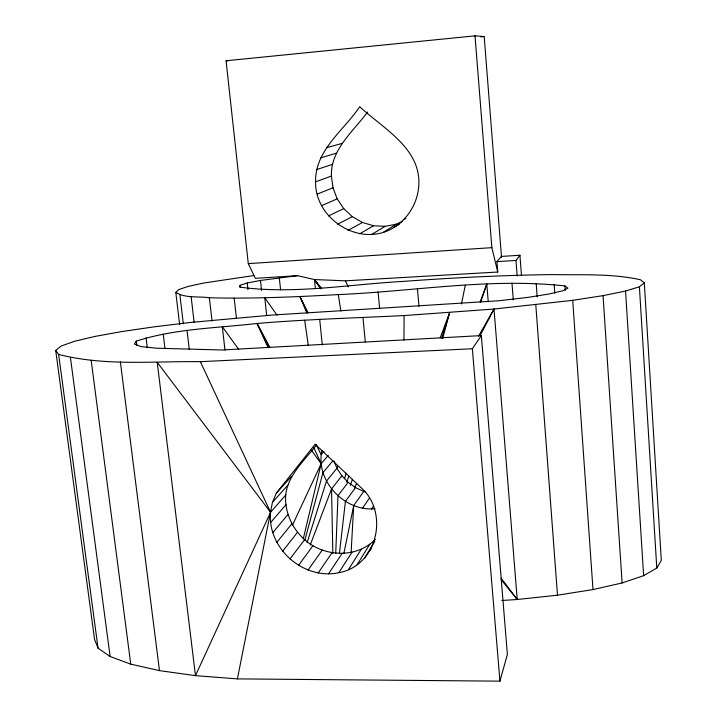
<?xml version="1.0" encoding="UTF-8"?>
<svg xmlns="http://www.w3.org/2000/svg" width="717" height="717" viewBox="0 0 717 717"><rect width="100%" height="100%" fill="white"/><g stroke="black" fill="none" stroke-linecap="round" stroke-linejoin="round"><path stroke-width="1.08" d="M403.949 340.154L404.083 315.57L494.013 309.045L572.713 300.315L603.051 295.637L625.547 291.048L639.394 286.764L644.314 282.946L640.469 279.747C611.637 273.365 581.765 275.131 552.44 274.593C502.599 275.211 452.794 277.748 403.079 281.405C348.847 284.38 293.845 294.535 239.648 287.096L240.159 285.232L247.231 282.982L260.468 280.455L297.519 275.678L314.467 279.549L345.424 280.831L497.75 272.03L496.935 261.651L501.362 256.426L519.933 255.243L521.456 275.301M335.717 553.47L337.994 495.698L348.139 482.317L341.866 475.792L336.936 468.255L333.952 461.031M351.142 552.215L353.705 505.593L363.734 491.432L365.67 491.925M315.579 181.84C314.862 150.382 343.846 130.413 359.728 106.708C383.21 128.648 421.748 148.562 418.746 186.33C417.393 202.777 408.475 218.174 394.52 227.101C361.61 248.539 315.005 220.244 315.579 181.84L331.406 176.086C330.501 149.495 353.302 131.587 367.561 112.04M339.419 553.524L345.433 501.371L355.524 487.596L363.734 491.432M55.702 350.434L94.545 639.367L98.05 648.159L110.122 656.539L130.745 664.148L159.479 670.628L195.472 675.647L237.399 678.891L272.451 502.393L276.287 493.197L315.175 444.199L364.684 491.091C388.381 517.764 375.439 566.412 338.8 572.686C303.569 580.394 267.127 548.218 270.56 512.279L200.366 361.673C153.277 361.099 104.709 366.27 58.642 354.431L55.702 350.434L61.286 345.97L74.801 341.211L95.46 336.327L122.365 331.469L154.513 326.791L190.847 322.417L271.6 315.104L498.826 300.755L527.802 297.403L549.159 293.97L562.675 290.833L567.945 288.117L564.978 285.94C489.505 277.649 413.736 291.434 338.307 294.588C295.377 296.937 252.366 298.899 209.364 297.761C198.34 296.139 185.685 298.478 175.799 292.419L178.73 289.578L188.293 286.388L203.933 282.982L253.764 275.579M375.403 539.265C356.86 558.633 323.967 557.037 304.608 539.686C294.499 530.643 287.66 518.167 285.984 504.66C282.184 480.014 302.834 462.68 316.331 445.123M321.987 450.312C315.166 480.722 344.33 511.651 374.857 508.765M343.864 553.434L353.705 505.593M461.443 303.945L465.279 285.321M303.282 538.826L321.153 463.702L328.234 455.447M344.635 478.615L345.997 473.193M304.779 540.546L322.964 472.628L332.822 460.843M442.694 338.576L449.631 312.657L440.229 337.797M237.399 678.891L499.928 681.15L507.385 654.37L481.34 335.583L222.162 349.995L156.378 348.202L140.846 346.571L134.42 344.079L136.266 341.113C175.181 328.574 216.767 328.135 257.098 323.475C306.007 319.316 355.076 318.007 404.083 315.57M346.929 482.218L348.829 475.837M441.672 338.137L449.631 312.657M307.109 542.652L326.477 481.143L336.936 468.255M480.704 302.072L486.798 284.084L488.232 301.875M350.246 485.427L352.522 479.144M480.184 301.812L486.798 284.084M310.237 544.983L331.55 488.931L341.866 475.792M354.404 488.367L356.663 483.285M270.56 512.279L195.472 675.647L157.229 362.354L270.56 512.279L285.904 494.811M292.375 525.328L321.153 463.702L313.732 447.444M480.031 335.717L494.013 309.045L517.217 599.502L501.837 600.505M336.865 468.12L337.931 466.167M478.499 336.291L494.013 309.045M501.129 579.578L517.217 599.502L557.485 595.182L592.995 589.58L622.123 582.957L643.642 575.661L656.79 568.034L661.298 560.434L644.314 282.946M370.456 550.029L371.63 548.12M364.586 558.086L374.749 541.505M357.147 564.7L369.784 544.293M348.435 569.621L361.341 549.159M338.8 572.686L351.993 552.242M328.601 573.788L342.099 553.443M371.531 509.097L373.36 506.336M499.928 681.15L472.36 348.758L481.34 335.583M318.24 572.892L332.052 552.717M362.515 508.201L369.354 498.207M308.095 570.042L322.211 550.1M298.55 565.354L312.944 545.7M289.946 559.009L304.608 539.686M517.172 276.036L515.971 260.432L519.933 255.243M282.623 551.239L297.51 532.274M276.834 542.339L291.909 523.751M272.801 532.632L288.019 514.43M270.685 522.487L285.984 504.66M323.959 451.45L321.117 454.686L316.233 444.674M272.451 502.393L287.768 485.239M276.287 493.197L291.523 476.321M394.52 227.101L399.844 223.767M383.568 232.147L396.447 224.152L402.174 221.517M404.003 219.536L405.849 218.389M371.747 234.414L385.119 226.339L396.447 224.152M359.692 233.796L373.575 225.765L385.119 226.339M348.068 230.345L362.443 222.476L373.575 225.765M337.501 224.26L352.325 216.668L362.443 222.476M328.538 215.871L343.757 208.647L352.325 216.668M321.673 205.627L337.196 198.851L343.757 208.647M317.272 194.074L333.002 187.8L331.406 176.086M316.69 169.57L332.491 164.345M320.562 157.928L336.228 153.214M327.006 147.568L342.421 143.301M297.519 275.678L255.377 278.33L248.279 263.623L226.07 60.766L475.004 35.85L484.19 36.549L501.533 257.484M480.856 36.881L484.19 36.549M248.279 263.623L491.853 247.661L497.75 272.03M496.935 261.651L515.971 260.432M200.366 361.673L472.36 348.758M226.07 60.766L228.266 60.721M348.139 482.317L355.524 487.596M321.386 288.234L314.467 279.549L315.363 288.44M501.093 578.099L517.217 599.502M321.001 288.566L314.467 279.549L320.714 288.817M238.671 349.367L222.306 326.683L224.968 350.057M311.339 450.088L321.153 463.702M277.031 315.139L264.761 297.761L266.688 315.543M268.239 347.862L257.098 323.475L269.717 346.983M306.939 312.988L299.957 296.56L307.987 312.576M257.098 323.475L268.821 347.512M345.424 280.831L348.265 286.872M299.957 296.56L307.351 312.845M333.002 187.8L337.196 198.851M338.307 294.588L340.871 311.044M304.644 320.176L308.319 345.549M70.463 357.783L110.122 656.539M58.642 354.431L98.05 648.159M91.176 360.31L130.745 664.148M120.375 361.879L159.479 670.628M136.266 341.113L136.822 345.549M146.062 337.779L147.29 347.781M163.234 334.203L164.982 348.659M187.047 330.501L189.27 349.385M179.886 294.804L183.292 323.627M175.799 292.419L179.626 324.586M191.116 296.614L194.101 322.112M209.364 297.761L212.035 321.037M240.159 285.232L240.401 287.445M234.181 298.155L236.422 318.187M247.231 282.982L247.965 289.65M260.468 280.455L261.544 290.439M279.298 277.73L280.589 289.937M319.692 319.307L322.292 344.922M362.954 317.506L365.312 342.018M378.083 291.918L379.651 308.606M417.428 288.655L419.015 306.428M475.004 35.85L491.853 247.661M511.983 283.143L513.282 299.858M536.182 283.421L537.176 296.784M535.796 304.859L557.485 595.182M554.16 284.362L554.806 293.289M564.978 285.94L565.292 290.403M572.713 300.315L592.995 589.58M603.051 295.637L622.123 582.957M625.547 291.048L643.642 575.661M639.394 286.764L656.79 568.034M331.55 488.931L332.831 553.425"/></g></svg>
